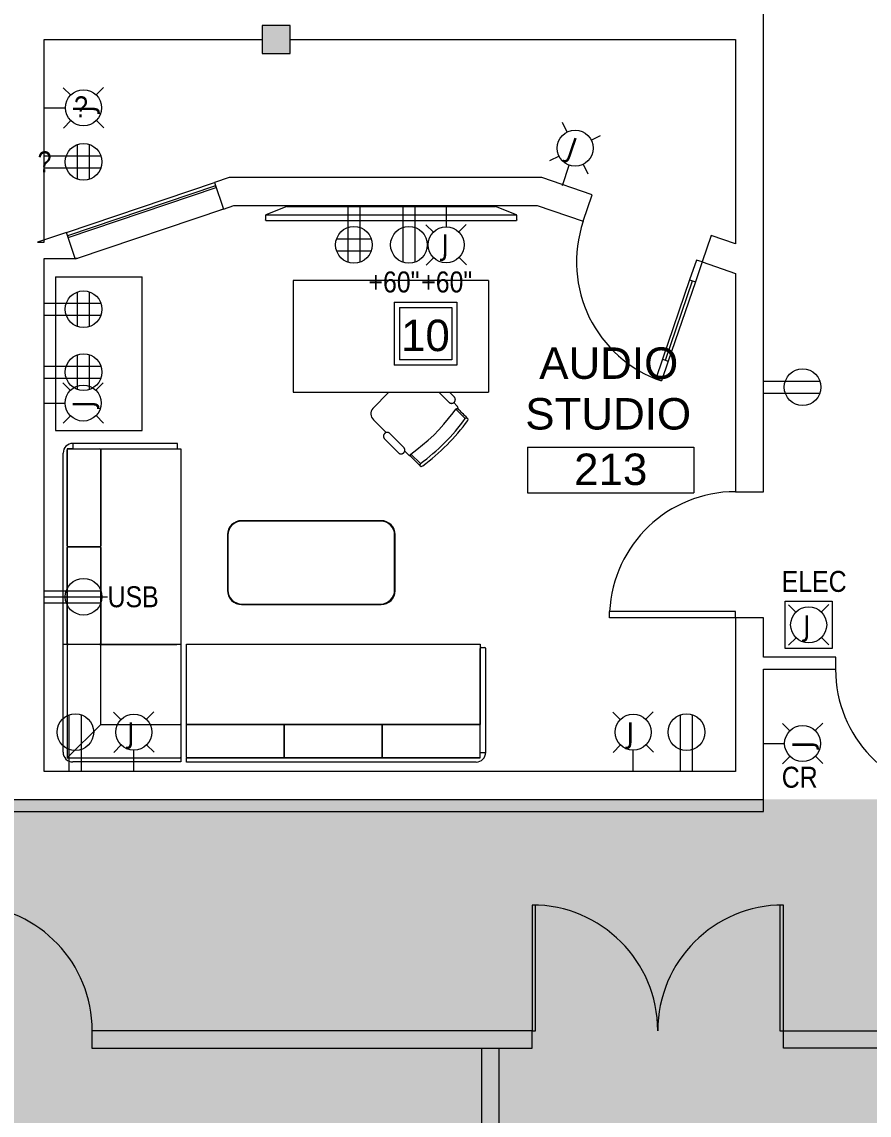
# Model space of a CAD drawing. Header units: inches. Extents: x 1 to 4284, y -575 to 745.
# Drawn here: x 2637.4 to 2880, y 47.1 to 360.1 of the extents above; entities that cross this region are included whole.
import ezdxf

# ---------------------------------------------------------------- set-up
doc = ezdxf.new("R2010")
doc.units = ezdxf.units.IN
doc.header["$MEASUREMENT"] = 0
for name, color, linetype, lineweight in [('8603 Westwood - 2nd Floor - suite 200 230_dwg', 8, 'Continuous', 9), ('A-ANNO-NOTE', 131, 'Continuous', 20), ('A-AREA-IDEN', 2, 'Continuous', 20), ('A-DETL-GENF', 92, 'Continuous', 9), ('A-DOOR', 31, 'Continuous', 9), ('A-DOOR-EXST', 7, 'Continuous', 9), ('A-DOOR-GLAZ', 31, 'Continuous', 9), ('A-GLAZ', 151, 'Continuous', 9), ('A-WALL', 113, 'Continuous', 50), ('A-WALL-DMIS-EXST', 7, 'Continuous', 9), ('A-WALL-PATT', 111, 'Continuous', 13), ('E-ELEC-FIXT-IDEN', 2, 'Continuous', 9), ('I-FURN', 30, 'Continuous', 9), ('I-WALL', 2, 'Continuous', 13), ('Q-CASE', 31, 'Continuous', 9), ('Q-SPCQ', 91, 'Continuous', 9), ('S-COLS', 52, 'Continuous', 13)]:
    doc.layers.add(name, color=color, linetype=linetype, lineweight=lineweight)
doc.styles.add('Arial', font='arial.ttf', dxfattribs={"height": 9})
doc.styles.add('Arial_2', font='arial.ttf', dxfattribs={"width": 0.85, "height": 6})
doc.styles.add('Tahoma', font='tahoma.ttf', dxfattribs={"height": 6})

# ---------------------------------------------------------------- blocks, each defined once
blk = doc.blocks.new('8603 Westwood - 2nd Floor - suite 200 230_dwg_SM56-2601250-New Construction - Tel_Data_Elec Plan')
at = {"layer": 'A-DOOR-EXST', "flags": 128}
for points in [[(0, 36), (0, 0), (1, 0), (1, 35.99)], [(71, 35.99), (71, 0), (72, 0), (72, 36)]]:
    blk.add_lwpolyline(points, dxfattribs=at)
at = {"layer": 'A-DOOR-EXST'}
for centre, start, end in [((0, 0), 360, 90), ((72, 0), 90, 180)]:
    blk.add_arc(centre, 36, start, end, dxfattribs=at)
blk = doc.blocks.new('8603 Westwood - 2nd Floor - suite 200 230_dwg-2280265-New Construction - Tel_Data_Elec Plan')
at = {"layer": 'A-WALL-DMIS-EXST', "flags": 128}
for points in [[(1471.88, 625.09), (1414.63, 625.09), (1414.63, 641.25), (1366.88, 641.25), (1366.88, 646.25), (1471.88, 646.25)], [(1280.38, 641.25), (1280.38, 325.74), (1409, 325.74), (1409, 152.74), (1359.13, 152.74), (1359.13, 1.74)], [(1285.38, 641.25), (1285.38, 330.74), (1406.63, 330.74), (1406.63, 352.59), (1438, 352.59), (1438, 320.59), (1414, 320.59), (1414, 147.74)]]:
    blk.add_lwpolyline(points, dxfattribs=at)
blk.add_blockref('8603 Westwood - 2nd Floor - suite 200 230_dwg_SM56-2601250-New Construction - Tel_Data_Elec Plan', (1294.88, 646.25))
blk = doc.blocks.new('Single-Flush - 36_ x 96_-2347056-New Construction - Tel_Data_Elec Plan')
at = {"layer": 'A-DOOR', "color": 250, "lineweight": 20}
for p, q in [((16.25, -2.5), (16.25, -38.52)), ((18, -2.5), (16.25, -2.5)), ((18, -2.5), (18, -38.52)), ((18, -38.52), (16.25, -38.52))]:
    blk.add_line(p, q, dxfattribs=at)
at = {"layer": 'A-DOOR'}
blk.add_arc((18, -2.5), 36.07, 180, 267.2188, dxfattribs=at)
blk = doc.blocks.new('Single-Flush - 36_ x 96_-2336204-New Construction - Tel_Data_Elec Plan')
at = {"layer": 'A-DOOR', "color": 250, "lineweight": 20}
for p, q in [((16.25, -1.75), (16.25, -37.77)), ((18, -1.75), (16.25, -1.75)), ((18, -1.75), (18, -37.77)), ((18, -37.77), (16.25, -37.77))]:
    blk.add_line(p, q, dxfattribs=at)
at = {"layer": 'A-DOOR'}
blk.add_arc((18, -1.75), 36.07, 180, 267.2188, dxfattribs=at)
blk = doc.blocks.new('Seating - Lounge - Gaia Sectional - Bernhardt - Low Arm Right - 3 Seat-2384715-New Construction - Tel_Data_Elec Plan')
at = {"layer": 'I-FURN'}
for p, q in [((-42.05, -6.12), (-42.05, 16.87)), ((-42.05, 16.87), (42.05, 16.87)), ((-42.05, -6.26), (-42.05, 15.66)), ((42.05, 16.87), (42.05, -6.12)), ((42.05, -6.26), (42.05, 15.66)), ((42.3, 15.91), (43.41, 15.91)), ((43.62, 15.69), (43.62, -14.11)), ((42.05, -6.12), (-42.05, -6.12)), ((-41.8, -6.12), (-14.3, -6.12)), ((-13.8, -6.12), (13.7, -6.12)), ((14.2, -6.12), (41.7, -6.12)), ((42.05, -14.11), (42.05, -6.12)), ((42.05, -14.11), (42.05, -6.12)), ((-42.05, -15.46), (-42.05, -6.37)), ((-14.05, -15.46), (-14.05, -6.37)), ((-14.05, -6.37), (-14.05, -15.46)), ((13.95, -15.46), (13.95, -6.37)), ((13.95, -6.37), (13.95, -15.46)), ((41.95, -6.37), (41.95, -15.46)), ((42.05, -14.11), (43.63, -14.11)), ((42.05, -15.71), (42.05, -14.11)), ((-42.05, -15.71), (42.05, -15.71)), ((-42.05, -16.87), (-42.05, -15.71)), ((40.88, -16.87), (-42.05, -16.87)), ((-14.3, -15.71), (-41.8, -15.71)), ((13.7, -15.71), (-13.8, -15.71)), ((41.7, -15.71), (14.2, -15.71))]:
    blk.add_line(p, q, dxfattribs=at)
for centre, radius, start, end in [((42.3, 15.66), 0.25, 90, 180), ((42.3, 15.66), 0.25, 90, 180), ((43.41, 15.69), 0.219, 0, 90), ((-41.8, -6.37), 0.25, 90, 180), ((-14.3, -6.37), 0.25, 0, 90), ((-13.8, -6.37), 0.25, 90, 180), ((13.7, -6.37), 0.25, 0, 90), ((14.2, -6.37), 0.25, 90, 180), ((41.7, -6.37), 0.25, 360, 90), ((-41.8, -15.46), 0.25, 180, 270), ((-14.3, -15.46), 0.25, 270, 0), ((-13.8, -15.46), 0.25, 180, 270), ((13.7, -15.46), 0.25, 270, 0), ((14.2, -15.46), 0.25, 180, 270), ((40.88, -14.11), 2.76, 270, 0), ((41.7, -15.46), 0.25, 270, 0)]:
    blk.add_arc(centre, radius, start, end, dxfattribs=at)
blk = doc.blocks.new('Table - Occasional - Magazine and Pull-up Tables - Kimball - Bloom - Rectangle Rounded-2384722-New Construction - Tel_Data_Elec Plan')
at = {"layer": 'I-FURN'}
for p, q in [((20, 12), (-20, 12)), ((19.88, 11.87), (-19.87, 11.87)), ((-24, 8), (-24, -8)), ((-23.87, 7.87), (-23.87, -7.88)), ((23.88, -7.88), (23.88, 7.87)), ((24, -8), (24, 8)), ((-20, -12), (20, -12)), ((-19.87, -11.88), (19.88, -11.88))]:
    blk.add_line(p, q, dxfattribs=at)
for centre, start, end in [((-20, 8), 90, 180), ((-19.87, 7.87), 90, 180), ((19.88, 7.87), 360, 90), ((20, 8), 360, 90), ((-20, -8), 180, 270), ((-19.87, -7.88), 180, 270), ((19.88, -7.88), 270, 360), ((20, -8), 270, 0)]:
    blk.add_arc(centre, 4, start, end, dxfattribs=at)
blk = doc.blocks.new('Concrete-Square-Column - 8 x 8-2324995-New Construction - Tel_Data_Elec Plan')
at = {"layer": 'S-COLS', "lineweight": 9}
blk.add_hatch(color=55, dxfattribs=at).paths.add_polyline_path([(-0.29, -4), (4, -4), (4, 4), (-4, 4), (-4, -4), (-2.9, -4)], flags=0)
at = {"layer": 'S-COLS', "color": 250, "lineweight": 20}
for p, q in [((4, 4), (-4, 4)), ((-4, 4), (-4, -4)), ((4, -4), (4, 4)), ((-4, -4), (4, -4))]:
    blk.add_line(p, q, dxfattribs=at)
blk = doc.blocks.new('Single-Flush - 36_ x 96_-2307676-New Construction - Tel_Data_Elec Plan')
at = {"layer": 'A-DOOR', "color": 250, "lineweight": 20}
for p, q in [((16.25, -4), (16.25, -40.02)), ((18, -4), (16.25, -4)), ((18, -4), (18, -40.02)), ((18, -40.02), (16.25, -40.02))]:
    blk.add_line(p, q, dxfattribs=at)
at = {"layer": 'A-DOOR'}
blk.add_arc((18, -4), 36.07, 180, 267.2188, dxfattribs=at)
blk = doc.blocks.new('Counter Top _No Backsplash_ - Standard Counter Top-2614061-New Construction - Tel_Data_Elec Plan')
at = {"layer": 'Q-CASE', "lineweight": 13}
for p, q in [((-47.26, 0), (-47.26, -32)), ((8.74, 0), (-47.26, 0)), ((8.74, 0), (8.74, -32)), ((-47.26, -32), (8.74, -32))]:
    blk.add_line(p, q, dxfattribs=at)
blk = doc.blocks.new('Seating - Desk - Task - Steelcase - Think - EX-C1-V47-New Construction - Tel_Data_Elec Plan')
at = {"layer": 'I-FURN'}
for p, q in [((-8.93, 8.24), (-8.93, 4.37)), ((9.24, 4.39), (9.24, 8.25)), ((-9.83, 3.91), (-9.83, 2.66)), ((9.91, 2.54), (9.91, 3.91)), ((-11.1, 1.6), (-11.1, -0.27)), ((-8.94, -2.43), (-8.94, 1.6)), ((9.34, 1.6), (9.34, -4.01)), ((11.51, -4.01), (11.51, 1.6)), ((9.91, -10.14), (9.91, -4.96)), ((1.18, -12.55), (7.72, -12.55))]:
    blk.add_line(p, q, dxfattribs=at)
at = {"layer": 'I-FURN', "flags": 128}
for points in [[(-9.44, 8.69), (-9.44, 8.06), (-9.44, 7.48), (-9.44, 6.95), (-9.44, 6.49), (-9.44, 6.08), (-9.44, 5.73), (-9.44, 5.44), (-9.44, 5.21), (-9.44, 5.04), (-9.44, 4.93), (-9.44, 4.88), (-9.44, 4.88)], [(9.75, 4.9), (9.75, 4.93), (9.75, 5.02), (9.75, 5.17), (9.75, 5.38), (9.75, 5.65), (9.75, 5.98), (9.75, 6.37), (9.75, 6.82), (9.75, 7.33), (9.75, 7.89), (9.75, 8.51), (9.75, 8.71)], [(-9.44, 4.88), (-9.44, 4.91), (-9.44, 5), (-9.44, 5.08)], [(-8.93, 4.37), (-8.95, 4.37), (-8.97, 4.37), (-8.99, 4.38), (-9.01, 4.38), (-9.03, 4.38), (-9.05, 4.39), (-9.07, 4.39), (-9.09, 4.4), (-9.11, 4.4), (-9.13, 4.41), (-9.15, 4.42), (-9.16, 4.43), (-9.18, 4.44), (-9.2, 4.45), (-9.22, 4.46), (-9.23, 4.47), (-9.25, 4.48), (-9.26, 4.5), (-9.28, 4.51), (-9.29, 4.53), (-9.31, 4.54), (-9.32, 4.56), (-9.33, 4.57), (-9.35, 4.59), (-9.36, 4.6), (-9.37, 4.62), (-9.38, 4.64), (-9.39, 4.66), (-9.4, 4.68), (-9.4, 4.69), (-9.41, 4.71), (-9.42, 4.73), (-9.42, 4.75), (-9.43, 4.77), (-9.43, 4.79), (-9.43, 4.81), (-9.44, 4.83), (-9.44, 4.85), (-9.44, 4.87), (-9.44, 4.88)], [(9.24, 4.39), (7.14, 4.71), (5.03, 4.94), (2.91, 5.09), (0.79, 5.16), (-1.33, 5.14), (-3.45, 5.04), (-5.57, 4.85), (-7.68, 4.58), (-8.93, 4.37)], [(9.75, 4.9), (9.75, 4.88), (9.75, 4.86), (9.74, 4.84), (9.74, 4.82), (9.74, 4.8), (9.73, 4.78), (9.73, 4.76), (9.72, 4.74), (9.72, 4.72), (9.71, 4.7), (9.7, 4.68), (9.69, 4.66), (9.68, 4.64), (9.67, 4.63), (9.66, 4.61), (9.65, 4.59), (9.63, 4.58), (9.62, 4.56), (9.61, 4.55), (9.59, 4.53), (9.58, 4.52), (9.56, 4.5), (9.55, 4.49), (9.53, 4.48), (9.51, 4.47), (9.5, 4.46), (9.48, 4.45), (9.46, 4.44), (9.44, 4.43), (9.42, 4.42), (9.41, 4.42), (9.39, 4.41), (9.37, 4.4), (9.35, 4.4), (9.33, 4.4), (9.31, 4.39), (9.29, 4.39), (9.27, 4.39), (9.25, 4.39), (9.24, 4.39)], [(9.75, 5.1), (9.75, 4.97), (9.75, 4.91), (9.75, 4.9)], [(-8.94, 1.6), (-8.94, 1.64), (-8.94, 1.68), (-8.94, 1.73), (-8.95, 1.77), (-8.96, 1.81), (-8.97, 1.86), (-8.98, 1.9), (-8.99, 1.94), (-9.01, 1.98), (-9.02, 2.02), (-9.04, 2.06), (-9.06, 2.1), (-9.08, 2.14), (-9.1, 2.17), (-9.12, 2.21), (-9.15, 2.24), (-9.18, 2.28), (-9.2, 2.31), (-9.23, 2.34), (-9.26, 2.37), (-9.3, 2.4), (-9.33, 2.43), (-9.36, 2.46), (-9.4, 2.48), (-9.43, 2.51), (-9.47, 2.53), (-9.51, 2.55), (-9.55, 2.57), (-9.59, 2.59), (-9.63, 2.61), (-9.67, 2.62), (-9.71, 2.64), (-9.75, 2.65), (-9.79, 2.66), (-9.83, 2.66), (-9.88, 2.67), (-9.92, 2.68), (-9.96, 2.68), (-10.01, 2.68), (-10.05, 2.68), (-10.09, 2.68), (-10.14, 2.67), (-10.18, 2.67), (-10.22, 2.66), (-10.26, 2.65), (-10.31, 2.64), (-10.35, 2.63), (-10.39, 2.62), (-10.43, 2.6), (-10.47, 2.58), (-10.51, 2.56), (-10.55, 2.54), (-10.58, 2.52), (-10.62, 2.5), (-10.65, 2.47), (-10.69, 2.45), (-10.72, 2.42), (-10.75, 2.39), (-10.79, 2.36), (-10.82, 2.33), (-10.84, 2.3), (-10.87, 2.26), (-10.9, 2.23), (-10.92, 2.19), (-10.95, 2.16), (-10.97, 2.12), (-10.99, 2.08), (-11.01, 2.04), (-11.02, 2), (-11.04, 1.96), (-11.05, 1.92), (-11.06, 1.88), (-11.07, 1.84), (-11.08, 1.79), (-11.09, 1.75), (-11.09, 1.71), (-11.1, 1.66), (-11.1, 1.62), (-11.1, 1.6)], [(11.51, 1.6), (11.51, 1.64), (11.51, 1.69), (11.5, 1.73), (11.5, 1.77), (11.49, 1.81), (11.48, 1.86), (11.47, 1.9), (11.46, 1.94), (11.44, 1.98), (11.43, 2.02), (11.41, 2.06), (11.39, 2.1), (11.37, 2.14), (11.35, 2.17), (11.32, 2.21), (11.3, 2.25), (11.27, 2.28), (11.24, 2.31), (11.21, 2.35), (11.18, 2.38), (11.15, 2.41), (11.12, 2.43), (11.08, 2.46), (11.05, 2.49), (11.01, 2.51), (10.98, 2.53), (10.94, 2.55), (10.9, 2.57), (10.86, 2.59), (10.82, 2.61), (10.78, 2.62), (10.74, 2.64), (10.7, 2.65), (10.65, 2.66), (10.61, 2.67), (10.57, 2.67), (10.53, 2.68), (10.48, 2.68), (10.44, 2.68), (10.4, 2.68), (10.35, 2.68), (10.31, 2.68), (10.27, 2.67), (10.22, 2.66), (10.18, 2.65), (10.14, 2.64), (10.1, 2.63), (10.06, 2.62), (10.02, 2.6), (9.98, 2.58), (9.94, 2.57), (9.9, 2.54), (9.86, 2.52), (9.83, 2.5), (9.79, 2.47), (9.76, 2.45), (9.72, 2.42), (9.69, 2.39), (9.66, 2.36), (9.63, 2.33), (9.6, 2.3), (9.57, 2.26), (9.55, 2.23), (9.52, 2.19), (9.5, 2.16), (9.48, 2.12), (9.46, 2.08), (9.44, 2.04), (9.42, 2), (9.41, 1.96), (9.39, 1.92), (9.38, 1.88), (9.37, 1.84), (9.36, 1.79), (9.35, 1.75), (9.35, 1.71), (9.35, 1.67), (9.34, 1.62), (9.34, 1.6)], [(9.34, -4.01), (9.34, -4.05), (9.35, -4.1), (9.35, -4.14), (9.36, -4.18), (9.37, -4.23), (9.37, -4.27), (9.39, -4.31), (9.4, -4.35), (9.41, -4.39), (9.43, -4.43), (9.45, -4.47), (9.47, -4.51), (9.49, -4.55), (9.51, -4.59), (9.53, -4.62), (9.56, -4.66), (9.58, -4.69), (9.61, -4.72), (9.64, -4.76), (9.67, -4.79), (9.7, -4.82), (9.74, -4.85), (9.77, -4.87), (9.81, -4.9), (9.84, -4.92), (9.88, -4.94), (9.92, -4.97), (9.96, -4.99), (9.99, -5), (10.03, -5.02), (10.08, -5.04), (10.12, -5.05), (10.16, -5.06), (10.2, -5.07), (10.24, -5.08), (10.29, -5.08), (10.33, -5.09), (10.37, -5.09), (10.42, -5.09), (10.46, -5.09), (10.5, -5.09), (10.55, -5.09), (10.59, -5.08), (10.63, -5.07), (10.67, -5.07), (10.72, -5.05), (10.76, -5.04), (10.8, -5.03), (10.84, -5.01), (10.88, -5), (10.92, -4.98), (10.96, -4.96), (10.99, -4.93), (11.03, -4.91), (11.07, -4.89), (11.1, -4.86), (11.13, -4.83), (11.17, -4.8), (11.2, -4.77), (11.23, -4.74), (11.26, -4.71), (11.28, -4.68), (11.31, -4.64), (11.33, -4.61), (11.36, -4.57), (11.38, -4.53), (11.4, -4.49), (11.42, -4.45), (11.43, -4.41), (11.45, -4.37), (11.46, -4.33), (11.47, -4.29), (11.49, -4.25), (11.49, -4.21), (11.5, -4.16), (11.51, -4.12), (11.51, -4.08), (11.51, -4.03), (11.51, -4.01)]]:
    blk.add_lwpolyline(points, dxfattribs=at)
at = {"layer": 'I-FURN'}
for centre, radius, start, end in [((-8.51, 3.91), 1.32, 132.1873, 180), ((8.59, 3.91), 1.32, 360, 35.7227), ((7.49, -10.14), 2.42, 275.3193, 360)]:
    blk.add_arc(centre, radius, start, end, dxfattribs=at)
for centre, major_axis, ratio, start_param, end_param in [((0.2, -38.81), (54.09, 0), 0.899459, 1.402966, 1.74368), ((-8.93, 8.69), (0.507, 0), 0.899459, 1.913366, 4.712389), ((0.2, -38.81), (53.09, 0), 0.899459, 1.399774, 1.74371), ((9.24, 8.71), (-0.507, 0), 0.899459, 1.570796, 4.712389), ((-8.93, 5.08), (0.507, 0), 0.99468, 2.996027, 3.185649), ((9.24, 5.1), (0.507, 0), 0.99468, 6.021386, 6.283185)]:
    blk.add_ellipse(centre, major_axis=major_axis, ratio=ratio, start_param=start_param, end_param=end_param, dxfattribs=at)
blk = doc.blocks.new('Seating - Lounge - Gaia Sectional Corner Unit - Bernhardt - Corner Unit - 2250-2384714-New Construction - Tel_Data_Elec Plan')
at = {"layer": 'I-FURN'}
for p, q in [((-16.87, 16.86), (16.87, 16.86)), ((-16.87, -14.1), (-16.87, 16.86)), ((-15.71, 16.61), (-15.71, -15.72)), ((-6.12, -6.12), (-6.12, 16.61)), ((16.87, 16.86), (16.87, -16.87)), ((-6.12, -6.12), (-15.71, -15.72)), ((-6.12, -6.12), (16.62, -6.12)), ((-15.71, -15.72), (16.62, -15.72)), ((16.87, -16.87), (-14.11, -16.87))]:
    blk.add_line(p, q, dxfattribs=at)
for centre, radius, start, end in [((-15.46, 16.61), 0.25, 90, 180), ((-6.37, 16.61), 0.25, 0, 90), ((16.62, -6.37), 0.25, 360, 90), ((-14.11, -14.11), 2.76, 179.876, 270), ((16.62, -15.47), 0.25, 270, 360)]:
    blk.add_arc(centre, radius, start, end, dxfattribs=at)
blk = doc.blocks.new('SPEC-EQUIP-TV - 55_ LCD-2617726-New Construction - Tel_Data_Elec Plan')
at = {"layer": 'Q-SPCQ'}
for p, q in [((-29.89, 4), (-35.9, 1.57)), ((-29.89, 4), (29.89, 4)), ((35.9, 1.57), (29.89, 4)), ((-36, 1.37), (-36, 0.75)), ((-36, 0.75), (-36, 0.12)), ((-35.9, 1.57), (35.9, 1.57)), ((-35.87, 0), (35.88, 0)), ((36, 0.75), (36, 1.37)), ((36, 0.12), (36, 0.75))]:
    blk.add_line(p, q, dxfattribs=at)
for points, knots in [([(-35.9, 1.57), (-35.9, 1.57), (-35.92, 1.56), (-35.93, 1.54), (-35.94, 1.53), (-35.95, 1.52), (-35.96, 1.51), (-35.97, 1.49), (-35.98, 1.48), (-35.98, 1.47), (-35.99, 1.45), (-35.99, 1.43), (-36, 1.41), (-36, 1.38), (-36, 1.37)], [0, 0, 0, 0, 0.125, 0.25, 0.3125, 0.375, 0.4375, 0.5, 0.5625, 0.625, 0.6875, 0.75, 0.875, 1, 1, 1, 1]), ([(-35.87, 0), (-35.89, 0), (-35.9, 0), (-35.92, 0.01), (-35.94, 0.02), (-35.94, 0.02), (-35.95, 0.03), (-35.96, 0.03), (-35.97, 0.04), (-35.98, 0.05), (-35.98, 0.06), (-35.99, 0.08), (-36, 0.1), (-36, 0.11), (-36, 0.12)], [0, 0, 0, 0, 0.166667, 0.25, 0.333333, 0.375, 0.416667, 0.5, 0.541667, 0.583333, 0.666667, 0.75, 0.833333, 1, 1, 1, 1]), ([(36, 0.12), (36, 0.11), (36, 0.1), (35.99, 0.08), (35.98, 0.06), (35.98, 0.05), (35.97, 0.04), (35.96, 0.03), (35.95, 0.03), (35.94, 0.02), (35.94, 0.02), (35.92, 0.01), (35.9, 0), (35.89, 0), (35.88, 0)], [-1, -1, -1, -1, -0.833333, -0.75, -0.666667, -0.583333, -0.541667, -0.5, -0.416667, -0.375, -0.333333, -0.25, -0.166667, 0, 0, 0, 0]), ([(36, 1.37), (36, 1.38), (36, 1.41), (35.99, 1.44), (35.98, 1.46), (35.98, 1.48), (35.97, 1.49), (35.97, 1.5), (35.96, 1.51), (35.95, 1.52), (35.94, 1.53), (35.93, 1.54), (35.92, 1.56), (35.9, 1.57), (35.9, 1.57)], [0, 0, 0, 0, 0.125, 0.25, 0.375, 0.4375, 0.5, 0.53125, 0.5625, 0.625, 0.6875, 0.75, 0.875, 1, 1, 1, 1])]:
    blk.add_open_spline(points, degree=3, knots=knots, dxfattribs=at)
blk = doc.blocks.new('Counter Top _No Backsplash_ - Standard Counter Top-2628980-New Construction - Tel_Data_Elec Plan')
at = {"layer": 'Q-CASE', "lineweight": 13}
for p, q in [((-47.26, 0), (-47.26, -24.75)), ((-3.26, 0), (-47.26, 0)), ((-3.26, 0), (-3.26, -24.75)), ((-47.26, -24.75), (-3.26, -24.75))]:
    blk.add_line(p, q, dxfattribs=at)
blk = doc.blocks.new('Fixed Glass - Adjustable Sill - Instance-2618610-New Construction - Tel_Data_Elec Plan')
at = {"layer": 'A-GLAZ', "color": 250, "lineweight": 20}
for p, q in [((-23.87, 4), (-23.12, 4)), ((20.87, 4), (20.12, 4)), ((20.87, -2.5), (-23.87, -2.5)), ((-23.87, -2.5), (-23.87, -3)), ((-23.87, -3), (20.87, -3)), ((20.87, -3), (20.87, -2.5))]:
    blk.add_line(p, q, dxfattribs=at)
blk = doc.blocks.new('Single-Flush - With Full Vision Kit - 36_ x 84_-2618708-New Construction - Tel_Data_Elec Plan')
at = {"layer": 'A-DOOR', "color": 250, "lineweight": 20}
for p, q in [((16.25, -4), (16.25, -10)), ((18, -4), (16.25, -4)), ((18, -4), (18, -10)), ((16.25, -10), (18, -10)), ((16.25, -34), (16.25, -40)), ((16.25, -34), (18, -34)), ((18, -34), (18, -40)), ((18, -40), (16.25, -40))]:
    blk.add_line(p, q, dxfattribs=at)
at = {"layer": 'A-DOOR'}
for p, q in [((16.25, -10), (16.25, -34)), ((18, -10), (18, -34))]:
    blk.add_line(p, q, dxfattribs=at)
blk.add_arc((18, -4), 36, 180, 270, dxfattribs=at)
at = {"layer": 'A-DOOR-GLAZ', "color": 250, "lineweight": 20}
blk.add_line((17.125, -34), (17.125, -10), dxfattribs=at)
blk = doc.blocks.new('Seating - Lounge - Gaia Sectional - Bernhardt - Low Arm Left - 2 Seat-2614451-New Construction - Tel_Data_Elec Plan')
at = {"layer": 'I-FURN'}
for p, q in [((-29.56, 15.69), (-29.56, -14.11)), ((-28.24, 15.91), (-29.34, 15.91)), ((-27.99, -6.12), (-27.99, 16.87)), ((-27.99, 16.87), (27.99, 16.87)), ((-27.99, -6.26), (-27.99, 15.66)), ((27.99, 16.87), (27.99, -6.12)), ((27.99, -6.26), (27.99, 15.66)), ((27.99, -6.12), (-27.99, -6.12)), ((-27.99, -6.37), (-27.99, -6.12)), ((-27.99, -6.37), (-27.99, -6.12)), ((-27.74, -6.12), (-0.24, -6.12)), ((0.26, -6.12), (27.76, -6.12)), ((-27.99, -15.46), (-27.99, -6.37)), ((0.01, -15.46), (0.01, -6.37)), ((0.01, -6.37), (0.01, -15.46)), ((28.01, -6.37), (28.01, -15.46)), ((-29.57, -14.11), (-27.99, -14.11)), ((-27.99, -14.11), (-27.99, -15.71)), ((-27.99, -15.71), (27.99, -15.71)), ((-0.24, -15.71), (-27.74, -15.71)), ((27.99, -16.87), (-26.81, -16.87)), ((27.76, -15.71), (0.26, -15.71)), ((27.99, -15.71), (27.99, -16.87))]:
    blk.add_line(p, q, dxfattribs=at)
for centre, radius, start, end in [((-29.34, 15.69), 0.219, 90, 180), ((-28.24, 15.66), 0.25, 0, 90), ((-28.24, 15.66), 0.25, 0, 90), ((-27.74, -6.37), 0.25, 90, 180), ((-0.24, -6.37), 0.25, 0, 90), ((0.26, -6.37), 0.25, 90, 180), ((27.76, -6.37), 0.25, 360, 90), ((-26.81, -14.11), 2.76, 180, 270), ((-27.74, -15.46), 0.25, 180, 270), ((-0.24, -15.46), 0.25, 270, 0), ((0.26, -15.46), 0.25, 180, 270), ((27.76, -15.46), 0.25, 270, 0)]:
    blk.add_arc(centre, radius, start, end, dxfattribs=at)
blk = doc.blocks.new('FORM Room Tag - Name _ Number-2260771-New Construction - Tel_Data_Elec Plan')
at = {"layer": 'A-AREA-IDEN'}
for p, q in [((-0.2444, -0.0231), (-0.2444, -0.1589)), ((-0.2444, -0.0231), (0.2515, -0.0231)), ((0.2515, -0.0231), (0.2515, -0.1589)), ((-0.2444, -0.1589), (0.2515, -0.1589))]:
    blk.add_line(p, q, dxfattribs=at)
blk = doc.blocks.new('FORM Equipment_Fixture Tag - Square-214315-New Construction - Tel_Data_Elec Plan')
at = {"layer": 'A-ANNO-NOTE'}
for p, q in [((-0.09375, 0.09375), (0.09375, 0.09375)), ((-0.09375, 0.09375), (0.09375, 0.09375)), ((-0.09375, 0.09375), (0.09375, 0.09375)), ((-0.09375, 0.09375), (-0.09375, -0.09375)), ((-0.078125, 0.078125), (-0.078125, -0.078125)), ((-0.078125, 0.078125), (0.078125, 0.078125)), ((0.078125, 0.078125), (0.078125, -0.078125)), ((0.09375, 0.09375), (0.09375, -0.09375)), ((0.09375, -0.09375), (-0.09375, -0.09375)), ((0.078125, -0.078125), (-0.078125, -0.078125))]:
    blk.add_line(p, q, dxfattribs=at)

msp = doc.modelspace()

# ---------------------------------------------------------------- hatches: boundary and pattern name
at = {"layer": 'A-DETL-GENF'}
h = msp.add_hatch(color=9, dxfattribs=at)
h.paths.add_polyline_path([(2670.25, -574.97), (3351.87, -574.97), (3145.37, 47.27), (3150.76, 47.51), (3156.11, 48.24), (3161.37, 49.44), (3166.5, 51.1), (3171.46, 53.22), (3176.21, 55.78), (3180.72, 58.75), (3184.93, 62.12), (3188.83, 65.85), (3192.38, 69.91), (3195.55, 74.27), (3198.32, 78.91), (3200.66, 83.77), (3202.56, 88.82), (3203.99, 94.02), (3204.96, 99.33), (3205.44, 104.7), (3205.44, 110.1), (3204.96, 115.47), (3203.99, 120.78), (3202.56, 125.98), (3200.66, 131.03), (3198.32, 135.89), (3195.55, 140.52), (3192.38, 144.89), (3188.83, 148.95), (3184.93, 152.68), (3180.72, 156.04), (3176.21, 159.02), (3171.46, 161.57), (3166.5, 163.69), (3161.37, 165.36), (3156.11, 166.56), (3150.76, 167.29), (3145.37, 167.53), (3104.37, 167.53), (3114.37, 137.54), (2849.75, 137.54), (2849.75, 134.04), (2536.59, 134.04), (2536.59, 137.54), (2500.59, 137.54), (2500.59, 134.04), (2487.75, 134.04), (2487.75, 137.54), (2485.75, 137.54), (2485.75, 134.04), (2036, 134.04), (2036, 137.54), (1569.27, 137.54), (1569.27, 230.67), (1348.3, 230.67), (1303.26, 366.22), (1301.22, 372.86), (1299.17, 381.22), (1297.6, 389.68), (1296.52, 398.22), (1295.93, 406.8), (1295.83, 415.41), (1296.22, 424), (1297.11, 432.56), (1298.48, 441.06), (1300.33, 449.46), (1302.66, 457.74), (1305.47, 465.88), (1308.73, 473.84), (1312.44, 481.6), (1316.59, 489.14), (1321.17, 496.43), (1326.15, 503.45), (1331.53, 510.16), (1337.62, 516.9), (1343.39, 522.62), (1349.83, 528.33), (1356.59, 533.65), (1363.64, 538.58), (1370.97, 543.1), (1378.54, 547.19), (1386.33, 550.84), (1394.32, 554.04), (1402.48, 556.78), (1410.78, 559.04), (1419.19, 560.83), (1427.7, 562.14), (1436.26, 562.95), (1444.9, 563.28), (1472.46, 563.28), (1431.87, 685.04), (1068.62, 685.04), (1256.37, 121.79), (1403.25, 121.79), (1403.25, 13.04), (1292.62, 13.04), (1287.24, 12.79), (1281.91, 12.07), (1276.66, 10.87), (1271.54, 9.21), (1266.59, 7.09), (1261.85, 4.54), (1257.35, 1.58), (1253.15, -1.78), (1249.25, -5.5), (1245.71, -9.56), (1242.55, -13.91), (1239.79, -18.53), (1237.45, -23.38), (1235.56, -28.42), (1234.13, -33.61), (1233.16, -38.91), (1232.68, -44.27), (1232.68, -49.66), (1233.16, -55.02), (1234.13, -60.32), (1235.56, -65.51), (1237.45, -70.55), (1239.79, -75.4), (1242.55, -80.02), (1245.71, -84.37), (1249.25, -88.43), (1253.15, -92.15), (1257.35, -95.51), (1261.85, -98.47), (1266.59, -101.02), (1271.54, -103.14), (1276.66, -104.8), (1281.91, -106), (1287.24, -106.72), (1292.62, -106.96), (1406.75, -106.96), (1406.75, -214.96), (1368.62, -214.96), (1488.62, -574.97), (2230.18, -574.97)], flags=0)
h.paths.add_polyline_path([(1985.62, 126.54), (1982.12, 126.54), (1982.12, 134.04), (1985.62, 134.04)], flags=0)
at = {"layer": 'A-WALL-PATT'}
h = msp.add_hatch(color=8, dxfattribs=at)
h.paths.add_polyline_path([(2536.59, 134.04), (2849.75, 134.04), (2849.75, 137.54), (2536.59, 137.54)], flags=0)
h.paths.add_polyline_path([(2500.59, 134.04), (2500.59, 137.54), (2487.75, 137.54), (2487.75, 134.04)], flags=0)

# ---------------------------------------------------------------- linework, layer by layer
at = {"layer": 'A-ANNO-NOTE'}
for p, q in [((2651.41, 339.15), (2649.28, 341.28)), ((2658.7, 339.22), (2660.83, 341.34)), ((2643.84, 335.54), (2649.93, 335.54)), ((2651.48, 331.86), (2649.35, 329.73)), ((2658.77, 331.92), (2660.89, 329.8)), ((2793.52, 328.57), (2792.19, 331.27)), ((2800.44, 326.28), (2803.14, 327.61)), ((2653.35, 315.09), (2653.35, 324.99)), ((2656.83, 315.09), (2656.83, 324.99)), ((2643.84, 321.78), (2660.04, 321.78)), ((2791.23, 321.65), (2788.53, 320.32)), ((2798.15, 319.36), (2799.48, 316.66)), ((2643.84, 318.3), (2660.04, 318.3)), ((2792.21, 313.32), (2794.17, 319.09)), ((2730.76, 307.54), (2730.76, 291.34)), ((2734.24, 307.54), (2734.24, 291.34)), ((2746.51, 307.54), (2746.51, 291.34)), ((2749.99, 307.54), (2749.99, 291.34)), ((2758.94, 307.54), (2758.94, 301.45)), ((2755.26, 299.9), (2753.13, 302.03)), ((2762.55, 299.97), (2764.68, 302.1)), ((2727.55, 298.03), (2737.45, 298.03)), ((2727.55, 294.55), (2737.45, 294.55)), ((2755.32, 292.61), (2753.2, 290.49)), ((2762.62, 292.68), (2764.74, 290.55)), ((2653.35, 272.9), (2653.35, 282.81)), ((2656.83, 272.9), (2656.83, 282.81)), ((2643.84, 279.6), (2660.04, 279.6)), ((2643.84, 276.11), (2660.04, 276.11)), ((2653.35, 254.9), (2653.35, 264.81)), ((2656.83, 254.9), (2656.83, 264.81)), ((2643.84, 261.6), (2660.04, 261.6)), ((2643.84, 258.11), (2660.04, 258.11)), ((2651.31, 254.61), (2649.19, 256.74)), ((2658.61, 254.68), (2660.73, 256.8)), ((2849.75, 257.28), (2865.95, 257.28)), ((2849.75, 253.8), (2865.95, 253.8)), ((2643.75, 251), (2649.84, 251)), ((2651.38, 247.32), (2649.25, 245.19)), ((2658.67, 247.39), (2660.8, 245.26)), ((2643.84, 197.28), (2660.04, 197.28)), ((2855.97, 194.24), (2869.47, 194.24)), ((2855.97, 180.74), (2855.97, 194.24)), ((2869.47, 194.24), (2869.47, 180.74)), ((2643.84, 193.8), (2660.04, 193.8)), ((2859.04, 191.11), (2856.92, 193.23)), ((2866.33, 191.17), (2868.46, 193.3)), ((2859.11, 183.81), (2856.98, 181.69)), ((2866.4, 183.88), (2868.52, 181.75)), ((2869.47, 180.74), (2855.97, 180.74)), ((2651, 145.54), (2651, 161.73)), ((2654.49, 145.54), (2654.49, 161.73)), ((2665.79, 160.39), (2663.66, 162.52)), ((2673.08, 160.46), (2675.21, 162.59)), ((2808.79, 160.39), (2806.66, 162.52)), ((2816.08, 160.46), (2818.21, 162.59)), ((2826, 145.54), (2826, 161.73)), ((2829.49, 145.54), (2829.49, 161.73)), ((2857.31, 157.15), (2855.19, 159.27)), ((2864.61, 157.21), (2866.73, 159.34)), ((2849.75, 153.54), (2855.84, 153.54)), ((2665.86, 153.1), (2663.73, 150.98)), ((2669.47, 145.54), (2669.47, 151.62)), ((2673.15, 153.17), (2675.27, 151.04)), ((2808.86, 153.1), (2806.73, 150.98)), ((2812.47, 145.54), (2812.47, 151.62)), ((2816.15, 153.17), (2818.27, 151.04)), ((2857.38, 149.86), (2855.25, 147.73)), ((2864.67, 149.92), (2866.8, 147.8))]:
    msp.add_line(p, q, dxfattribs=at)
for centre, radius in [((2655.09, 335.54), 5.16), ((2795.84, 323.97), 5.16), ((2655.09, 320.04), 5.25), ((2732.5, 296.29), 5.25), ((2748.25, 296.29), 5.25), ((2758.94, 296.29), 5.16), ((2655.09, 277.85), 5.25), ((2655.09, 259.85), 5.25), ((2860.99, 255.54), 5.25), ((2654.99, 251), 5.16), ((2655.09, 195.54), 5.25), ((2862.72, 187.49), 5.16), ((2652.74, 156.78), 5.25), ((2669.47, 156.78), 5.16), ((2812.47, 156.78), 5.16), ((2827.74, 156.78), 5.25), ((2860.99, 153.54), 5.16)]:
    msp.add_circle(centre, radius, dxfattribs=at)
at = {"layer": 'A-WALL', "color": 250, "lineweight": 20}
for p, q in [((2849.75, 225.54), (2849.75, 363.04)), ((2643.84, 297.04), (2643.84, 355.04)), ((2643.84, 355.04), (2706.25, 355.04)), ((2714.28, 355.04), (2841.75, 355.04)), ((2841.75, 355.04), (2841.75, 296.58)), ((2696.79, 315.54), (2692.58, 314.12)), ((2692.58, 314.12), (2695.14, 306.54)), ((2786.33, 315.54), (2696.79, 315.54)), ((2800.77, 310.6), (2786.33, 315.54)), ((2798.18, 303.03), (2800.77, 310.6)), ((2695.14, 306.54), (2698.1, 307.54)), ((2698.1, 307.54), (2785, 307.54)), ((2785, 307.54), (2798.18, 303.03)), ((2650.19, 299.83), (2641.91, 297.04)), ((2652.6, 292.67), (2650.19, 299.83)), ((2834.83, 298.95), (2832.24, 291.38)), ((2841.75, 296.58), (2834.83, 298.95)), ((2641.91, 297.04), (2643.84, 297.04)), ((2643.84, 145.54), (2643.84, 292.41)), ((2832.24, 291.38), (2841.75, 288.13)), ((2841.75, 288.13), (2841.75, 225.54)), ((2841.75, 225.54), (2849.75, 225.54)), ((2849.75, 189.54), (2841.75, 189.54)), ((2841.75, 189.54), (2841.75, 145.54)), ((2849.75, 178.29), (2849.75, 189.54)), ((2849.75, 137.54), (2849.75, 174.79)), ((2841.75, 145.54), (2643.84, 145.54)), ((1983.25, 137.54), (2849.75, 137.54)), ((2783.5, 71.29), (2657.5, 71.29)), ((2657.5, 71.29), (2657.5, 66.29)), ((2783.5, 66.29), (2783.5, 71.29)), ((2657.5, 66.29), (2783.5, 66.29))]:
    msp.add_line(p, q, dxfattribs=at)
at = {"layer": 'A-WALL', "lineweight": 13}
for p, q in [((2650.19, 299.83), (2692.58, 314.12)), ((2695.14, 306.54), (2653.23, 292.41))]:
    msp.add_line(p, q, dxfattribs=at)
at = {"layer": 'E-ELEC-FIXT-IDEN'}
msp.add_line((2644.03, 195.54), (2661.96, 195.54), dxfattribs=at)
at = {"layer": 'I-WALL', "color": 250, "lineweight": 20}
for p, q in [((2643.84, 292.41), (2652.69, 292.41)), ((2652.69, 292.41), (2652.6, 292.67)), ((2870.5, 178.29), (2849.75, 178.29)), ((2870.5, 174.79), (2870.5, 178.29)), ((2849.75, 174.79), (2870.5, 174.79)), ((2849.75, 134.04), (2849.75, 137.54)), ((2487.75, 134.04), (2849.75, 134.04))]:
    msp.add_line(p, q, dxfattribs=at)
at = {"layer": 'I-WALL'}
msp.add_line((2653.23, 292.41), (2652.69, 292.41), dxfattribs=at)

# ---------------------------------------------------------------- block references
at = {"layer": '8603 Westwood - 2nd Floor - suite 200 230_dwg', "color": 7}
msp.add_blockref('8603 Westwood - 2nd Floor - suite 200 230_dwg-2280265-New Construction - Tel_Data_Elec Plan', (1488.62, -574.96), dxfattribs=at)
at = {"layer": 'A-ANNO-NOTE', "xscale": 96, "yscale": 96, "zscale": 96}
msp.add_blockref('FORM Equipment_Fixture Tag - Square-214315-New Construction - Tel_Data_Elec Plan', (2753.01, 270.83), dxfattribs=at)
at = {"layer": 'A-AREA-IDEN', "xscale": 95.99999999999994, "yscale": 95.99999999999994, "zscale": 95.99999999999994}
msp.add_blockref('FORM Room Tag - Name _ Number-2260771-New Construction - Tel_Data_Elec Plan', (2805.69, 240.57), dxfattribs=at)
at = {"layer": 'A-DOOR', "lineweight": 13}
for name, p, rotation in [('Single-Flush - With Full Vision Kit - 36_ x 84_-2618708-New Construction - Tel_Data_Elec Plan', (2816.5, 300.99), 341.1203675404875), ('Single-Flush - 36_ x 96_-2307676-New Construction - Tel_Data_Elec Plan', (2845.75, 207.54), 270), ('Single-Flush - 36_ x 96_-2347056-New Construction - Tel_Data_Elec Plan', (2639.5, 68.79), 180)]:
    msp.add_blockref(name, p, dxfattribs=dict(at, rotation=rotation))
msp.add_blockref('Single-Flush - 36_ x 96_-2336204-New Construction - Tel_Data_Elec Plan', (2888.5, 176.54), dxfattribs=at)
at = {"layer": 'A-GLAZ', "lineweight": 13, "rotation": 198.6314954832326}
msp.add_blockref('Fixed Glass - Adjustable Sill - Instance-2618610-New Construction - Tel_Data_Elec Plan', (2671.24, 302.7), dxfattribs=at)
at = {"layer": 'I-FURN'}
for name, p, rotation in [('Seating - Desk - Task - Steelcase - Think - EX-C1-V47-New Construction - Tel_Data_Elec Plan', (2752.25, 246.04), 224.9999999999987), ('Seating - Lounge - Gaia Sectional - Bernhardt - Low Arm Left - 2 Seat-2614451-New Construction - Tel_Data_Elec Plan', (2666.11, 209.88), 270.0000000000001), ('Table - Occasional - Magazine and Pull-up Tables - Kimball - Bloom - Rectangle Rounded-2384722-New Construction - Tel_Data_Elec Plan', (2720.3, 205.32), 180)]:
    msp.add_blockref(name, p, dxfattribs=dict(at, rotation=rotation))
for name, p in [('Seating - Lounge - Gaia Sectional Corner Unit - Bernhardt - Corner Unit - 2250-2384714-New Construction - Tel_Data_Elec Plan', (2666.11, 165.11)), ('Seating - Lounge - Gaia Sectional - Bernhardt - Low Arm Right - 3 Seat-2384715-New Construction - Tel_Data_Elec Plan', (2726.6, 165.1))]:
    msp.add_blockref(name, p, dxfattribs=at)
at = {"layer": 'Q-CASE', "lineweight": 13, "rotation": 89.99999999999959}
msp.add_blockref('Counter Top _No Backsplash_ - Standard Counter Top-2628980-New Construction - Tel_Data_Elec Plan', (2647.09, 290.42), dxfattribs=at)
at = {"layer": 'Q-CASE', "lineweight": 13}
msp.add_blockref('Counter Top _No Backsplash_ - Standard Counter Top-2614061-New Construction - Tel_Data_Elec Plan', (2762.32, 286.08), dxfattribs=at)
at = {"layer": 'Q-SPCQ'}
msp.add_blockref('SPEC-EQUIP-TV - 55_ LCD-2617726-New Construction - Tel_Data_Elec Plan', (2743.17, 303.29), dxfattribs=at)
at = {"layer": 'S-COLS', "lineweight": 9}
msp.add_blockref('Concrete-Square-Column - 8 x 8-2324995-New Construction - Tel_Data_Elec Plan', (2710.25, 355.04), dxfattribs=at)

# ---------------------------------------------------------------- texts
at = {"layer": 'A-ANNO-NOTE', "lineweight": 9, "char_height": 6, "width": 3.939, "attachment_point": 1, "style": 'Tahoma'}
for insert, rotation in [((2652.11, 334.16), 90), ((2794.97, 327.19), 341.1759), ((2652.01, 249.62), 90), ((2858.01, 152.16), 90)]:
    msp.add_mtext('J', dxfattribs=dict(at, insert=insert, rotation=rotation))
at = {"layer": 'A-ANNO-NOTE', "lineweight": 9, "attachment_point": 1}
for s, insert, char_height, width, style in [('J', (2757.56, 299.27), 6, 3.939, 'Tahoma'), ('10', (2745.99, 274.86), 9, 16.968, 'Arial'), ('J', (2861.17, 190.26), 6, 3.939, 'Tahoma'), ('J', (2667.61, 159.55), 6, 3.939, 'Tahoma'), ('J', (2810.61, 159.55), 6, 3.939, 'Tahoma')]:
    msp.add_mtext(s, dxfattribs=dict(at, insert=insert, char_height=char_height, width=width, style=style))
at = {"layer": 'A-AREA-IDEN', "lineweight": 9, "char_height": 9, "attachment_point": 1, "style": 'Arial'}
for s, insert, width in [('AUDIO', (2785.57, 266.92), 48.783), ('STUDIO', (2781.57, 252.42), 58.176), ('213', (2795.55, 236.53), 25.452)]:
    msp.add_mtext(s, dxfattribs=dict(at, insert=insert, width=width))
at = {"layer": 'E-ELEC-FIXT-IDEN', "char_height": 6, "attachment_point": 1, "style": 'Arial_2'}
for s, insert, width in [('?', (2652.38, 338.81), 4.8934), ('?', (2652.38, 338.81), 4.8934), ('?', (2641.94, 323.06), 4.8934), ('?', (2641.94, 323.06), 4.8934), ('+60"', (2736.67, 288.66), 18.0285), ('+60"', (2751.77, 288.66), 18.0285), ('ELEC', (2854.98, 202.93), 23.1795), ('USB', (2661.96, 198.54), 18.286), ('CR', (2855.01, 146.87), 12.8775)]:
    msp.add_mtext(s, dxfattribs=dict(at, insert=insert, width=width))

doc.saveas('drawing.dxf')
